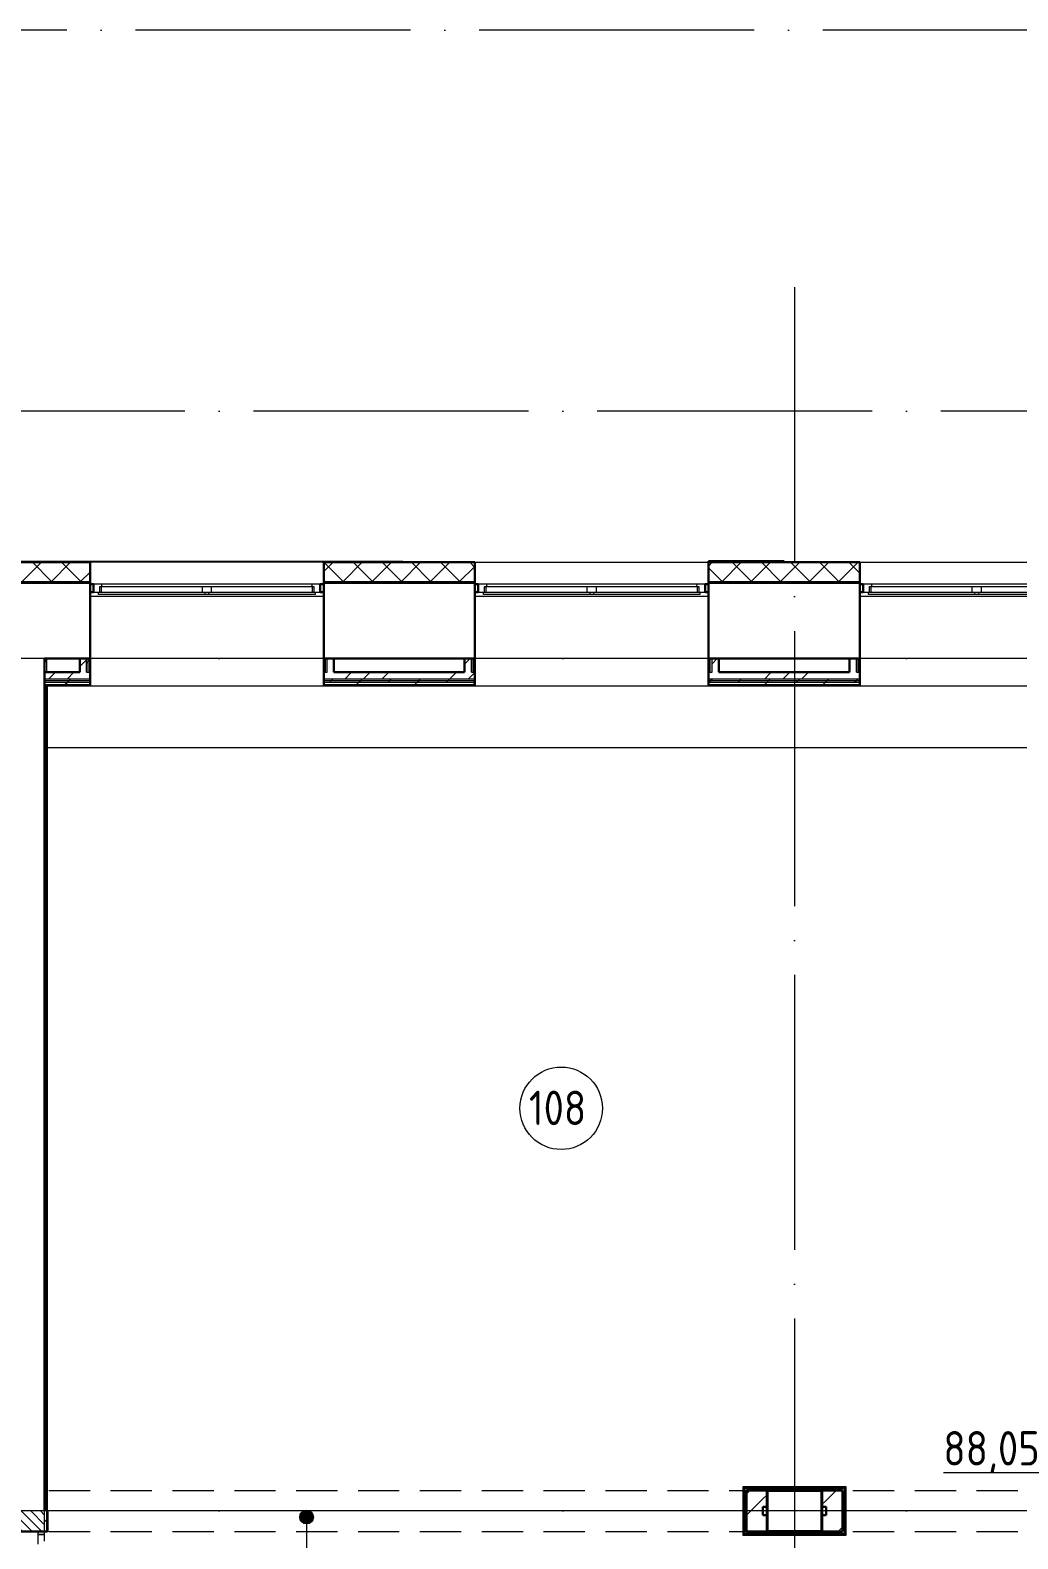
# Model space of a CAD drawing. Header units: millimetres. Extents: x -88595 to 880822, y -1054509 to -148035.
# Drawn here: x 152704 to 159889, y -274454 to -263482 of the extents above; entities that cross this region are included whole.
import ezdxf

# ---------------------------------------------------------------- set-up
doc = ezdxf.new("R2010")
doc.units = ezdxf.units.MM
for name, pattern in [('ADSK_Линия сетки', [25, 20, -2.5, 0, -2.5]), ('ADSK_Сверху', [4.5, 3, -1.5]), ('ADSK_Штриховая_ш2 п1_5', [4.5, 3, -1.5])]:
    doc.linetypes.add(name, pattern=pattern)
for name, color, linetype, lineweight in [('_ Окна', 7, 'Continuous', 30), ('Аннотация', 7, 'Continuous', 20), ('Двери', 7, 'Continuous', 9), ('Линии', 7, 'Continuous', 9), ('Марки помещений', 7, 'Continuous', 20), ('Несущие колонны', 7, 'Continuous', 18), ('Оборудование', 7, 'Continuous', 18), ('Ограждение', 7, 'Continuous', 9), ('Окна', 7, 'Continuous', 9), ('Оси', 7, 'Continuous', 9), ('Перекрытие', 7, 'Continuous', 18), ('Стены внутренние', 7, 'Continuous', 18), ('Стены наружные', 7, 'Continuous', 18), ('Стены штриховка', 7, 'Continuous', 9)]:
    doc.layers.add(name, color=color, linetype=linetype, lineweight=lineweight)
doc.styles.add('GOST Common_3', font='GOST_Common.ttf', dxfattribs={"width": 0.9, "height": 2.5})
pattern_1 = [(0, (215928.7, 665702.34), (0, 600), []), (90, (215928.7, 665702.34), (-600, 4e-14), [])]

# ---------------------------------------------------------------- blocks, each defined once
blk = doc.blocks.new('1 этаж')
at = {"layer": 'Аннотация', "lineweight": 9}
h = blk.add_hatch(color=256, dxfattribs=at)
edge = h.paths.add_edge_path()
edge.add_arc((190844, 654019), 50, 0, 360)
at = {"layer": 'Двери', "lineweight": 18, "true_color": 0xff0000}
h = blk.add_hatch(dxfattribs=at)
h.set_pattern_fill('FP_2', color=1, angle=-90, style=0, pattern_type=2)
h.set_pattern_definition([(315, (188742.71, 653287.605), (35.3553, 35.3553), [])])
h.paths.add_polyline_path([(188548, 652413), (188548, 652263), (188938, 652263), (188938, 652413), (188597, 652413)])
h.paths.add_polyline_path([(188548, 653913), (188938, 653913), (188938, 654063), (188548, 654063)])
at = {"layer": 'Ограждение'}
h = blk.add_hatch(dxfattribs=at)
h.set_pattern_fill('FP_25', color=256, style=0, pattern_type=2)
h.set_pattern_definition(pattern_1)
h.paths.add_polyline_path([(194028, 654233), (194763, 654233), (194768, 654238), (194018, 654238), (194023, 654233)])
h = blk.add_hatch(dxfattribs=at)
h.set_pattern_fill('FP_25', color=256, style=0, pattern_type=2)
h.set_pattern_definition(pattern_1)
h.paths.add_polyline_path([(194043, 653888), (194768, 653888), (194763, 653893), (194023, 653893), (194018, 653888), (194028, 653888)])
at = {"layer": '_ Окна'}
for p, q in [((189293, 660803), (189268, 660803)), ((189293, 660745), (189293, 660803)), ((190968, 660803), (190943, 660803)), ((190943, 660803), (190943, 660745)), ((192093, 660803), (192068, 660803)), ((192093, 660745), (192093, 660803)), ((193768, 660803), (193743, 660803)), ((193743, 660803), (193743, 660745)), ((194893, 660803), (194868, 660803)), ((194893, 660745), (194893, 660803)), ((189268, 660745), (189293, 660745)), ((190943, 660745), (190968, 660745)), ((192068, 660745), (192093, 660745)), ((193743, 660745), (193768, 660745)), ((194868, 660745), (194893, 660745))]:
    blk.add_line(p, q, dxfattribs=at)
at = {"layer": '_ Окна', "lineweight": 18}
for p, q in [((189352, 660803), (189293, 660803)), ((189293, 660803), (189293, 660745)), ((189339, 660745), (189339, 660786)), ((189339, 660786), (189351, 660786)), ((189357, 660786), (189352, 660803)), ((190883, 660803), (190879, 660786)), ((190943, 660803), (190883, 660803)), ((190885, 660786), (190897, 660786)), ((190897, 660786), (190897, 660745)), ((190943, 660745), (190943, 660803)), ((192152, 660803), (192093, 660803)), ((192093, 660803), (192093, 660745)), ((192139, 660745), (192139, 660786)), ((192139, 660786), (192151, 660786)), ((192157, 660786), (192152, 660803)), ((193683, 660803), (193679, 660786)), ((193743, 660803), (193683, 660803)), ((193685, 660786), (193697, 660786)), ((193697, 660786), (193697, 660745)), ((193743, 660745), (193743, 660803)), ((194952, 660803), (194893, 660803)), ((194893, 660803), (194893, 660745)), ((194939, 660745), (194939, 660786)), ((194939, 660786), (194951, 660786)), ((194957, 660786), (194952, 660803)), ((189293, 660745), (189331, 660745)), ((190905, 660745), (190943, 660745)), ((192093, 660745), (192131, 660745)), ((193705, 660745), (193743, 660745)), ((194893, 660745), (194931, 660745))]:
    blk.add_line(p, q, dxfattribs=at)
at = {"layer": 'Аннотация', "lineweight": 9}
blk.add_line((190844, 654019), (190844, 653233), dxfattribs=at)
blk.add_circle((190844, 654019), 50, dxfattribs=at)
at = {"layer": 'Двери', "linetype": 'ADSK_Штриховая_ш2 п1_5'}
for p, q in [((188938, 653913), (188938, 654063)), ((188548, 653913), (188938, 653913))]:
    blk.add_line(p, q, dxfattribs=at)
at = {"layer": 'Двери'}
for p, q in [((188938, 653913), (188888, 653913)), ((188888, 653913), (188888, 653893)), ((188888, 653893), (188938, 653893)), ((188938, 653893), (188888, 653893)), ((188888, 653893), (188888, 653821)), ((188938, 653893), (188938, 653913)), ((188938, 653844), (188938, 653893))]:
    blk.add_line(p, q, dxfattribs=at)
at = {"layer": 'Линии', "linetype": 'ADSK_Сверху', "ltscale": 100}
for p, q in [((188968, 654213), (199798, 654213)), ((188968, 653913), (199798, 653913))]:
    blk.add_line(p, q, dxfattribs=at)
at = {"layer": 'Марки помещений'}
blk.add_circle((192696, 656992), 300, dxfattribs=at)
at = {"layer": 'Несущие колонны', "lineweight": 40}
for p, q in [((194193, 654213), (194593, 654213)), ((194193, 653913), (194193, 654213)), ((194593, 654213), (194193, 654213)), ((194193, 654213), (194193, 653913)), ((194593, 654213), (194593, 653913)), ((194593, 653913), (194593, 654213)), ((194593, 653913), (194193, 653913)), ((194193, 653913), (194593, 653913))]:
    blk.add_line(p, q, dxfattribs=at)
at = {"layer": 'Ограждение'}
for p, q in [((190968, 660713), (189268, 660713)), ((193768, 660713), (192068, 660713)), ((196568, 660713), (194868, 660713)), ((188938, 660248), (188953, 660248)), ((188953, 660238), (188938, 660238)), ((188953, 660163), (188953, 660263)), ((190968, 660263), (189268, 660263)), ((193768, 660263), (192068, 660263)), ((196568, 660263), (194868, 660263)), ((196658, 660063), (188953, 660063)), ((196658, 660063), (188953, 660063)), ((189268, 660063), (189268, 660068)), ((190968, 660063), (189268, 660063)), ((190968, 660068), (190968, 660063)), ((192068, 660063), (192068, 660068)), ((193768, 660063), (192068, 660063)), ((193768, 660068), (193768, 660063)), ((194868, 660063), (194868, 660068)), ((196568, 660063), (194868, 660063)), ((196658, 659613), (188953, 659613)), ((194023, 654233), (194018, 654238)), ((194018, 654238), (194018, 653888)), ((194768, 654238), (194018, 654238)), ((194768, 654238), (194763, 654233)), ((194768, 653888), (194768, 654238)), ((188958, 654063), (188963, 654063)), ((188963, 653913), (188963, 654063)), ((188963, 653913), (188958, 653913)), ((194023, 653893), (194018, 653888)), ((194018, 653888), (194768, 653888)), ((194763, 653893), (194768, 653888))]:
    blk.add_line(p, q, dxfattribs=at)
at = {"layer": 'Окна'}
for p, q in [((189351, 660786), (190083, 660786)), ((189351, 660745), (189351, 660786)), ((190883, 660803), (189352, 660803)), ((190083, 660786), (190153, 660786)), ((190083, 660786), (190083, 660745)), ((190153, 660786), (190885, 660786)), ((190153, 660745), (190153, 660786)), ((190885, 660786), (190885, 660745)), ((192151, 660786), (192883, 660786)), ((192151, 660745), (192151, 660786)), ((193683, 660803), (192152, 660803)), ((192883, 660786), (192953, 660786)), ((192883, 660786), (192883, 660745)), ((192953, 660786), (193685, 660786)), ((192953, 660745), (192953, 660786)), ((193685, 660786), (193685, 660745)), ((194951, 660786), (195683, 660786)), ((194951, 660745), (194951, 660786)), ((196483, 660803), (194952, 660803)), ((195683, 660786), (195753, 660786)), ((195683, 660786), (195683, 660745)), ((195753, 660786), (196485, 660786)), ((195753, 660745), (195753, 660786)), ((189331, 660745), (190103, 660745)), ((189331, 660728), (189331, 660745)), ((190103, 660728), (189331, 660728)), ((190103, 660745), (190133, 660745)), ((190103, 660745), (190103, 660728)), ((190133, 660728), (190103, 660728)), ((190133, 660745), (190905, 660745)), ((190133, 660728), (190133, 660745)), ((190905, 660728), (190133, 660728)), ((190905, 660745), (190905, 660728)), ((192131, 660745), (192903, 660745)), ((192131, 660728), (192131, 660745)), ((192903, 660728), (192131, 660728)), ((192903, 660745), (192933, 660745)), ((192903, 660745), (192903, 660728)), ((192933, 660728), (192903, 660728)), ((192933, 660745), (193705, 660745)), ((192933, 660728), (192933, 660745)), ((193705, 660728), (192933, 660728)), ((193705, 660745), (193705, 660728)), ((194931, 660745), (195703, 660745)), ((194931, 660728), (194931, 660745)), ((195703, 660728), (194931, 660728)), ((195703, 660745), (195733, 660745)), ((195703, 660745), (195703, 660728)), ((195733, 660728), (195703, 660728)), ((195733, 660745), (196505, 660745)), ((195733, 660728), (195733, 660745)), ((196505, 660728), (195733, 660728))]:
    blk.add_line(p, q, dxfattribs=at)
at = {"layer": 'Оси', "linetype": 'ADSK_Линия сетки', "ltscale": 100}
for p, q in [((221600, 664833), (175520, 664833)), ((194393, 662963), (194393, 631836)), ((252460, 662063), (175520, 662063)), ((252460, 660263), (175520, 660263)), ((252460, 654063), (175520, 654063))]:
    blk.add_line(p, q, dxfattribs=at)
at = {"layer": 'Перекрытие', "color": 49, "ltscale": 100, "true_color": 0x464646}
for p, q in [((194018, 654063), (188963, 654063)), ((196648, 654063), (194768, 654063))]:
    blk.add_line(p, q, dxfattribs=at)
at = {"layer": 'Стены внутренние', "lineweight": 30}
for p, q in [((189268, 660965), (181891, 660965)), ((189268, 660823), (189268, 660965)), ((192068, 660965), (190968, 660965)), ((190968, 660965), (190968, 660823)), ((192068, 660823), (192068, 660965)), ((194868, 660965), (193768, 660965)), ((193768, 660965), (193768, 660823)), ((194868, 660823), (194868, 660965)), ((189268, 660813), (182043, 660813)), ((189268, 660263), (189268, 660813)), ((192068, 660813), (190968, 660813)), ((190968, 660813), (190968, 660263)), ((192068, 660263), (192068, 660813)), ((194868, 660813), (193768, 660813)), ((193768, 660813), (193768, 660263)), ((194868, 660263), (194868, 660813)), ((188938, 660263), (189193, 660263)), ((188938, 660163), (188938, 660263)), ((191043, 660263), (191993, 660263)), ((193843, 660263), (194793, 660263)), ((188548, 653913), (188938, 653913))]:
    blk.add_line(p, q, dxfattribs=at)
at = {"layer": 'Стены внутренние', "linetype": 'Continuous', "lineweight": 9}
for p, q in [((188775, 660823), (188915, 660963)), ((188989, 660823), (188849, 660963)), ((188987, 660823), (189127, 660963)), ((189048, 660963), (189047, 660965)), ((189201, 660823), (189061, 660963)), ((189199, 660823), (189266, 660889)), ((190970, 660896), (191036, 660963)), ((191110, 660823), (190970, 660963)), ((191109, 660823), (191249, 660963)), ((191322, 660823), (191182, 660963)), ((191194, 660965), (191193, 660963)), ((191321, 660823), (191461, 660963)), ((191534, 660823), (191394, 660963)), ((191429, 660965), (191428, 660963)), ((191512, 660963), (191511, 660965)), ((191533, 660823), (191673, 660963)), ((191746, 660823), (191606, 660963)), ((191745, 660823), (191885, 660963)), ((191958, 660823), (191818, 660963)), ((191957, 660823), (192066, 660931)), ((192066, 660927), (192031, 660963)), ((193770, 660938), (193794, 660963)), ((193868, 660823), (193770, 660921)), ((193866, 660823), (194006, 660963)), ((194080, 660823), (193940, 660963)), ((194078, 660823), (194218, 660963)), ((194292, 660823), (194152, 660963)), ((194244, 660965), (194243, 660963)), ((194291, 660823), (194431, 660963)), ((194328, 660963), (194326, 660965)), ((194504, 660823), (194364, 660963)), ((194503, 660823), (194643, 660963)), ((194716, 660823), (194576, 660963)), ((194715, 660823), (194855, 660963)), ((194868, 660883), (194788, 660963))]:
    blk.add_line(p, q, dxfattribs=at)
at = {"layer": 'Стены внутренние'}
for p, q in [((192068, 660965), (193768, 660965)), ((194868, 660965), (196568, 660965)), ((188938, 653913), (188938, 654063))]:
    blk.add_line(p, q, dxfattribs=at)
at = {"layer": 'Стены наружные'}
for p, q in [((188745, 660970), (191543, 660970)), ((189268, 660970), (189268, 660965)), ((190968, 660965), (189268, 660965)), ((190968, 660965), (190968, 660970)), ((191543, 660970), (191543, 660965))]:
    blk.add_line(p, q, dxfattribs=at)
at = {"layer": 'Стены наружные', "lineweight": 30}
for p, q in [((194318, 660970), (193768, 660970)), ((193768, 660970), (193768, 660965)), ((194318, 660965), (194318, 660970)), ((189268, 660813), (189268, 660823)), ((190968, 660823), (190968, 660813)), ((192068, 660813), (192068, 660823)), ((193768, 660823), (193768, 660813)), ((194868, 660813), (194868, 660823)), ((189193, 660263), (189193, 660163)), ((189268, 660263), (189193, 660263)), ((189268, 660068), (189268, 660263)), ((190968, 660263), (190968, 660068)), ((191043, 660263), (190968, 660263)), ((191043, 660163), (191043, 660263)), ((191993, 660263), (191993, 660163)), ((192068, 660263), (191993, 660263)), ((192068, 660068), (192068, 660263)), ((193768, 660263), (193768, 660068)), ((193843, 660263), (193768, 660263)), ((193843, 660163), (193843, 660263)), ((194793, 660263), (194793, 660163)), ((194868, 660263), (194793, 660263)), ((194868, 660068), (194868, 660263)), ((188938, 660163), (188938, 654063)), ((189193, 660163), (188938, 660163)), ((191993, 660163), (191043, 660163)), ((194793, 660163), (193843, 660163)), ((188953, 660073), (188955, 660073)), ((188953, 654063), (188953, 660073)), ((188955, 660073), (188955, 660068)), ((188955, 660068), (189268, 660068)), ((190968, 660068), (192068, 660068)), ((193768, 660068), (194868, 660068)), ((194763, 654233), (194023, 654233)), ((194023, 654233), (194023, 653893)), ((194758, 654228), (194028, 654228)), ((194028, 654228), (194028, 653898)), ((194593, 654213), (194043, 654213)), ((194043, 654213), (194043, 653913)), ((194193, 654093), (194193, 654213)), ((194743, 654213), (194593, 654213)), ((194593, 654213), (194593, 654093)), ((194743, 653913), (194743, 654213)), ((194758, 653898), (194758, 654228)), ((194763, 653893), (194763, 654233)), ((194163, 654033), (194163, 654093)), ((194163, 654093), (194193, 654093)), ((194593, 654093), (194623, 654093)), ((194623, 654093), (194623, 654033)), ((188958, 654063), (188953, 654063)), ((188958, 653913), (188958, 654063)), ((194193, 654033), (194163, 654033)), ((194193, 653913), (194193, 654033)), ((194623, 654033), (194593, 654033)), ((194593, 654033), (194593, 653913)), ((188938, 653913), (188958, 653913)), ((194023, 653893), (194763, 653893)), ((194028, 653898), (194758, 653898)), ((194043, 653913), (194593, 653913)), ((194593, 653913), (194743, 653913))]:
    blk.add_line(p, q, dxfattribs=at)
at = {"layer": 'Стены наружные', "linetype": 'Continuous', "lineweight": 9}
for p, q in [((193973, 660967), (193972, 660970)), ((194247, 660970), (194244, 660965)), ((189193, 660204), (189243, 660254)), ((189243, 660230), (189255, 660242)), ((189255, 660242), (189268, 660255)), ((190968, 660258), (190973, 660263)), ((191993, 660221), (192034, 660263)), ((193793, 660225), (193831, 660263)), ((188966, 660113), (189016, 660163)), ((189101, 660113), (189151, 660163)), ((189113, 660100), (189126, 660113)), ((191022, 660100), (191035, 660113)), ((191121, 660113), (191171, 660163)), ((191235, 660100), (191247, 660113)), ((191256, 660113), (191306, 660163)), ((191391, 660113), (191441, 660163)), ((191447, 660100), (191459, 660113)), ((191659, 660100), (191671, 660113)), ((191871, 660100), (191883, 660113)), ((191884, 660113), (191934, 660163)), ((192019, 660113), (192068, 660161)), ((193780, 660100), (193793, 660113)), ((193992, 660100), (194005, 660113)), ((194174, 660113), (194224, 660163)), ((194204, 660100), (194217, 660113)), ((194309, 660113), (194359, 660163)), ((194417, 660100), (194429, 660113)), ((194444, 660113), (194494, 660163)), ((194629, 660100), (194641, 660113)), ((194841, 660100), (194853, 660113)), ((189010, 660068), (189015, 660073)), ((189081, 660068), (189086, 660073)), ((189086, 660073), (189101, 660088)), ((189101, 660088), (189113, 660100)), ((189151, 660068), (189156, 660073)), ((189222, 660068), (189227, 660073)), ((190990, 660068), (190995, 660073)), ((191010, 660088), (191022, 660100)), ((191061, 660068), (191066, 660073)), ((191131, 660068), (191136, 660073)), ((191202, 660068), (191207, 660073)), ((191207, 660073), (191222, 660088)), ((191222, 660088), (191235, 660100)), ((191273, 660068), (191278, 660073)), ((191343, 660068), (191348, 660073)), ((191414, 660068), (191419, 660073)), ((191434, 660088), (191447, 660100)), ((191485, 660068), (191490, 660073)), ((191556, 660068), (191561, 660073)), ((191626, 660068), (191631, 660073)), ((191631, 660073), (191646, 660088)), ((191646, 660088), (191659, 660100)), ((191697, 660068), (191702, 660073)), ((191768, 660068), (191773, 660073)), ((191838, 660068), (191843, 660073)), ((191858, 660088), (191871, 660100)), ((191909, 660068), (191914, 660073)), ((191980, 660068), (191985, 660073)), ((192051, 660068), (192056, 660073)), ((192056, 660073), (192068, 660085)), ((193768, 660088), (193780, 660100)), ((193818, 660068), (193823, 660073)), ((193889, 660068), (193894, 660073)), ((193960, 660068), (193965, 660073)), ((193980, 660088), (193992, 660100)), ((194031, 660068), (194036, 660073)), ((194101, 660068), (194106, 660073)), ((194172, 660068), (194177, 660073)), ((194177, 660073), (194192, 660088)), ((194192, 660088), (194204, 660100)), ((194243, 660068), (194248, 660073)), ((194313, 660068), (194318, 660073)), ((194384, 660068), (194389, 660073)), ((194404, 660088), (194417, 660100)), ((194455, 660068), (194460, 660073)), ((194525, 660068), (194530, 660073)), ((194596, 660068), (194601, 660073)), ((194601, 660073), (194616, 660088)), ((194616, 660088), (194629, 660100)), ((194667, 660068), (194672, 660073)), ((194738, 660068), (194743, 660073)), ((194808, 660068), (194813, 660073)), ((194828, 660088), (194841, 660100)), ((188938, 659925), (188953, 659940)), ((188938, 659500), (188953, 659515)), ((188938, 659076), (188953, 659091)), ((188938, 658652), (188953, 658667)), ((188938, 658228), (188953, 658243)), ((188938, 657803), (188953, 657818)), ((188938, 657379), (188953, 657394)), ((188938, 656955), (188953, 656970)), ((188938, 656530), (188953, 656545)), ((188938, 656106), (188953, 656121)), ((188938, 655682), (188953, 655697)), ((188938, 655258), (188953, 655273)), ((188938, 654833), (188953, 654848)), ((188938, 654409), (188953, 654424)), ((194023, 654191), (194028, 654196)), ((194043, 654189), (194067, 654213)), ((194059, 654228), (194064, 654233)), ((194130, 654228), (194135, 654233)), ((194163, 654151), (194193, 654181)), ((194201, 654228), (194206, 654233)), ((194257, 654213), (194272, 654228)), ((194272, 654228), (194277, 654233)), ((194342, 654228), (194347, 654233)), ((194413, 654228), (194418, 654233)), ((194484, 654228), (194489, 654233)), ((194554, 654228), (194559, 654233)), ((194623, 654140), (194695, 654213)), ((194625, 654228), (194630, 654233)), ((194681, 654213), (194696, 654228)), ((194696, 654228), (194701, 654233)), ((194758, 654219), (194763, 654224)), ((194023, 654120), (194028, 654125)), ((194044, 654033), (194163, 654151)), ((194593, 654110), (194623, 654140)), ((194758, 654148), (194763, 654153)), ((194758, 654077), (194763, 654082)), ((188938, 653985), (188953, 654000)), ((188953, 654000), (188958, 654005)), ((194023, 654049), (194028, 654054)), ((194023, 653979), (194028, 653984)), ((194028, 653984), (194043, 653999)), ((194043, 654031), (194044, 654033)), ((194758, 654007), (194763, 654012)), ((188953, 653929), (188958, 653934)), ((194023, 653908), (194028, 653913)), ((194078, 653893), (194083, 653898)), ((194149, 653893), (194154, 653898)), ((194219, 653893), (194224, 653898)), ((194290, 653893), (194295, 653898)), ((194361, 653893), (194366, 653898)), ((194366, 653898), (194381, 653913)), ((194432, 653893), (194437, 653898)), ((194502, 653893), (194507, 653898)), ((194573, 653893), (194578, 653898)), ((194644, 653893), (194649, 653898)), ((194710, 653913), (194743, 653946)), ((194714, 653893), (194719, 653898)), ((194758, 653936), (194763, 653941))]:
    blk.add_line(p, q, dxfattribs=at)
at = {"layer": 'Стены штриховка'}
for p, q in [((189266, 660963), (181891, 660963)), ((189266, 660889), (189266, 660963)), ((189266, 660889), (189268, 660889)), ((190968, 660889), (190970, 660889)), ((192066, 660963), (190970, 660963)), ((190970, 660963), (190970, 660889)), ((192066, 660889), (192066, 660963)), ((192066, 660889), (192068, 660889)), ((193768, 660889), (193770, 660889)), ((194866, 660963), (193770, 660963)), ((193770, 660963), (193770, 660889)), ((194866, 660889), (194866, 660963)), ((194866, 660889), (194868, 660889)), ((182043, 660823), (189268, 660823)), ((190968, 660823), (192068, 660823)), ((193768, 660823), (194868, 660823)), ((189243, 660163), (189243, 660263)), ((189255, 660163), (189255, 660263)), ((190980, 660163), (190980, 660263)), ((190993, 660163), (190993, 660263)), ((192043, 660163), (192043, 660263)), ((192055, 660163), (192055, 660263)), ((193780, 660163), (193780, 660263)), ((193793, 660163), (193793, 660263)), ((194843, 660163), (194843, 660263)), ((194855, 660163), (194855, 660263)), ((189268, 660113), (188938, 660113)), ((189243, 660163), (189268, 660163)), ((190968, 660163), (190993, 660163)), ((192068, 660113), (190968, 660113)), ((192043, 660163), (192068, 660163)), ((193768, 660163), (193793, 660163)), ((194868, 660113), (193768, 660113)), ((194843, 660163), (194868, 660163)), ((189268, 660100), (188938, 660100)), ((189268, 660088), (188938, 660088)), ((188938, 660073), (188953, 660073)), ((188955, 660073), (189268, 660073)), ((192068, 660100), (190968, 660100)), ((192068, 660088), (190968, 660088)), ((190968, 660073), (192068, 660073)), ((194868, 660100), (193768, 660100)), ((194868, 660088), (193768, 660088)), ((193768, 660073), (194868, 660073)), ((188953, 654063), (188938, 654063)), ((188953, 653913), (188953, 654063))]:
    blk.add_line(p, q, dxfattribs=at)
at = {"layer": 'Марки помещений', "style": 'GOST Common_3', "width": 0.9}
for s, p in [('108', (192461, 656870)), ('%%U88,05', (195476, 654394))]:
    blk.add_text(s, height=250, dxfattribs=at).set_placement(p)

msp = doc.modelspace()

# ---------------------------------------------------------------- block references
at = {"layer": 'Оборудование', "color": 5, "true_color": 0x0000ff}
msp.add_blockref('1 этаж', (-36129, -928315), dxfattribs=at)

doc.saveas('drawing.dxf')
